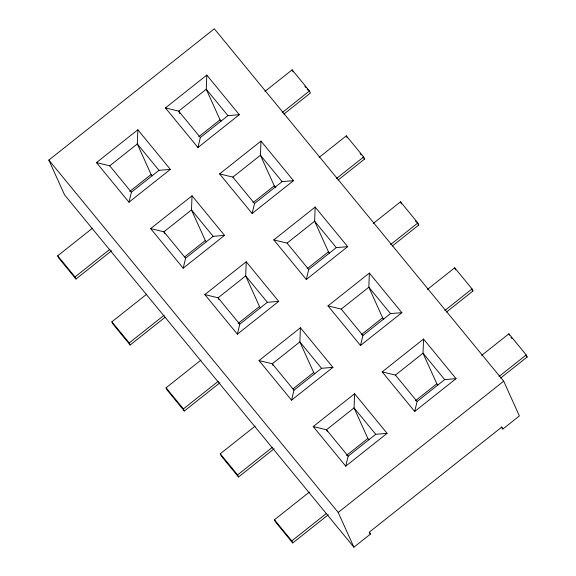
<?xml version="1.0" encoding="UTF-8"?>
<svg xmlns="http://www.w3.org/2000/svg" width="576" height="576" viewBox="0 0 576 576"><rect width="100%" height="100%" fill="white"/><g stroke="black" fill="none" stroke-linecap="round" stroke-linejoin="round"><path stroke-width="0.86" d="M137.844 129.787L170.352 169.387L128.981 202.198L96.473 162.605L137.844 129.787L137.304 143.942L151.114 174.521L152.251 175.91M192.031 195.782L224.546 235.375L183.175 268.193L150.66 228.6L192.031 195.782L191.491 209.93L205.301 240.516L206.446 241.898M206.791 75.096L239.306 114.689L197.935 147.506L165.42 107.914L206.791 75.096L206.258 89.244L220.068 119.83L221.148 121.147M246.218 261.77L278.734 301.363L237.362 334.181L204.847 294.588L246.218 261.77L245.686 275.918L259.488 306.504L260.633 307.894M260.986 141.084L293.494 180.677L252.122 213.494L219.614 173.902L260.986 141.084L260.446 155.232L274.255 185.818L275.882 187.798M300.406 327.758L332.921 367.351L291.55 400.169L259.034 360.576L300.406 327.758L299.873 341.906L313.682 372.492L314.82 373.882M315.173 207.072L347.688 246.665L306.317 279.482L273.802 239.89L315.173 207.072L314.633 221.22L328.442 251.806L329.53 253.13M354.6 393.746L387.108 433.346L345.737 466.164L313.229 426.564L354.6 393.746L354.06 407.902L367.87 438.48L369.007 439.87M369.36 273.067L401.875 312.66L360.504 345.478L327.989 305.885L369.36 273.067L368.827 287.215L382.63 317.794L383.717 319.118M423.547 339.055L456.062 378.648L414.691 411.466L382.176 371.873L423.547 339.055L423.014 353.203L436.824 383.789L437.904 385.106M128.981 202.198L131.4 192.211L158.983 170.338L170.352 169.387M197.935 147.506L200.354 137.52L227.93 115.639L239.306 114.689M183.175 268.193L185.587 258.206L213.17 236.326L224.546 235.375M252.122 213.494L254.542 203.508L282.125 181.627L293.494 180.677M237.362 334.181L239.774 324.194L267.358 302.314L278.734 301.363M306.317 279.482L308.729 269.496L336.312 247.622L347.688 246.665M291.55 400.169L293.969 390.182L321.545 368.302L332.921 367.351M360.504 345.478L362.916 335.484L390.499 313.61L401.875 312.66M345.737 466.164L348.156 456.17L375.739 434.297L387.108 433.346M414.691 411.466L417.11 401.479L444.686 379.598L456.062 378.648M502.834 429.055L501.898 426.974L369.504 531.994L370.447 534.074L353.894 547.2L64.526 194.81L48.838 160.07L214.322 28.8L503.698 381.19L519.379 415.93L502.834 429.055L501.142 426.996M96.473 162.605L109.721 165.816L137.304 143.942L158.983 170.338M129.737 191.477L151.114 174.521M198.691 136.786L220.068 119.83M111.578 250.769L75.967 279.014L58.63 257.897L57.686 255.816L92.599 228.125M264.895 91.454L292.126 69.854L309.463 90.972L310.406 93.046L283.874 114.098M75.967 279.014L75.024 276.934L109.937 249.242M282.233 112.572L309.463 90.972M219.614 173.902L232.862 177.113L260.446 155.232L282.125 181.627M184.615 256.925L205.301 240.516M252.878 202.774L274.255 185.818M165.067 317.311L130.154 345.002L112.817 323.885L111.874 321.804L146.786 294.113M319.082 157.442L346.313 135.842L363.658 156.96L364.594 159.041L338.062 180.086M130.154 345.002L129.218 342.922L164.131 315.23M336.42 178.56L363.658 156.96M273.802 239.89L287.057 243.101L314.633 221.22L336.312 247.622M238.118 323.46L259.488 306.504M307.066 268.762L328.442 251.806M219.953 382.745L184.342 410.99L167.004 389.88L166.068 387.799L200.981 360.101M373.27 223.43L400.5 201.83L417.845 222.948L418.781 225.029L392.249 246.074M184.342 410.99L183.406 408.91L218.318 381.218M390.614 244.548L417.845 222.948M327.989 305.885L341.244 309.089L368.827 287.215L390.499 313.61M292.997 388.901L313.682 372.492M361.26 334.75L382.63 317.794M274.147 448.733L238.536 476.986L221.191 455.868L220.255 453.787L255.168 426.089M427.457 289.426L454.694 267.818L472.032 288.936L472.975 291.017L446.436 312.07M238.536 476.986L237.593 474.905L272.506 447.206M444.802 310.536L472.032 288.936M382.176 371.873L395.431 375.084L423.014 353.203L444.686 379.598M346.493 455.436L367.87 438.48M415.447 400.745L436.824 383.789M328.334 514.728L292.723 542.974L275.386 521.856L274.442 519.775L309.355 492.084M481.651 355.414L508.882 333.814L526.219 354.931L527.162 357.012L500.63 378.058M292.723 542.974L291.787 540.893L326.002 513.756M498.989 376.531L526.219 354.931M353.894 547.2L338.206 512.453L503.698 381.19M165.42 107.914L178.675 111.125L200.354 137.52M150.66 228.6L163.915 231.804L185.587 258.206M204.847 294.588L218.102 297.799L239.774 324.194M259.034 360.576L272.29 363.787L293.969 390.182M313.229 426.564L326.477 429.775L348.156 456.17M304.812 86.234L305.928 87.602M307.051 88.963L308.167 90.324M360.115 153.59L361.238 154.951M362.916 156.996L364.594 159.041M415.426 220.939L416.549 222.307M417.665 223.668L418.781 225.029M471.29 288.972L472.975 291.017M510.941 337.255L512.057 338.616M526.039 355.644L527.162 357.012M227.93 115.639L206.258 89.244L178.675 111.125L179.762 113.537M232.862 177.113L254.542 203.508M287.057 243.101L308.729 269.496M341.244 309.089L362.916 335.484M395.431 375.084L417.11 401.479M213.17 236.326L191.491 209.93L163.915 231.804L164.642 233.417M267.358 302.314L245.686 275.918L218.102 297.799L218.83 299.405M321.545 368.302L299.873 341.906L272.29 363.787L273.017 365.4M375.739 434.297L354.06 407.902L326.477 429.775L327.204 431.388M109.721 165.816L131.4 192.211M369.317 532.699L370.447 534.074M48.838 160.07L338.206 512.453M57.686 255.816L75.024 276.934M111.874 321.804L129.218 342.922M166.068 387.799L183.406 408.91M220.255 453.787L237.593 474.905M274.442 519.775L291.787 540.893M508.882 333.814L509.508 335.196M454.694 267.818L455.63 269.899M400.5 201.83L401.443 203.911M346.313 135.842L347.256 137.923M292.126 69.854L293.062 71.935"/></g></svg>
